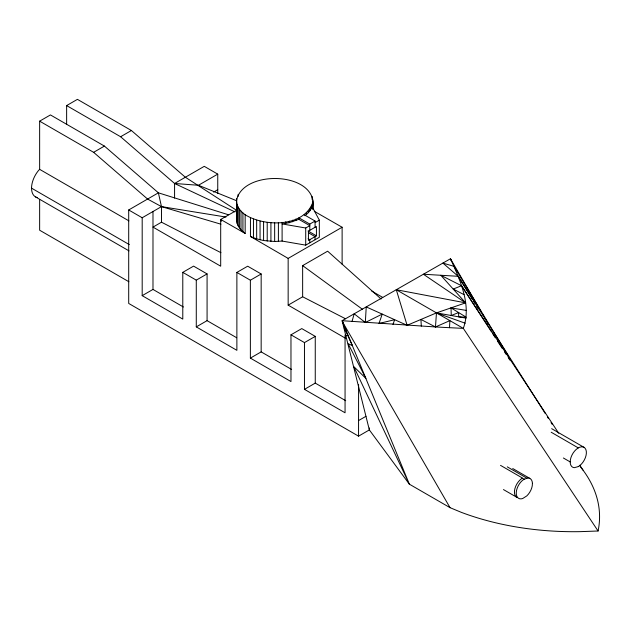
<?xml version="1.0" encoding="UTF-8"?>
<svg xmlns="http://www.w3.org/2000/svg" width="631" height="631" viewBox="0 0 631 631"><rect width="100%" height="100%" fill="white"/><g stroke="black" fill="none" stroke-linecap="round" stroke-linejoin="round"><path stroke-width="0.95" d="M369.348 427.976L369.348 429.924L358.558 436.155L358.589 384.405M451.465 261.179L450.471 258.757C459.96 280.038 471.87 304.931 463.312 328.372L598.078 531.002L580.189 531.649A205.43 118.604 0 0 1 461.324 512.348L450.037 507.663L409.345 484.166L369.348 429.924L342.097 320.706L450.471 258.757L481.453 312.329M421.311 326.156L420.94 319.46L435.477 326.953L449.493 327.694L449.887 320.635L435.477 326.953L342.097 320.706L409.345 484.166L353.77 366.587L365.925 378.426L348.162 343.777L352.421 345.528L344.242 327.844L346.671 331.527L343.217 323.119L450.037 507.663M392.963 324.413L394.667 319.704L379.002 323.474L382.228 314.104L365.325 322.496L366.232 306.911L407.105 325.312L436.463 312.889L465.607 302.864L440.801 275.274L461.529 285.74L558.735 433.284M435.477 326.953L436.463 312.889L466.049 318.134M236.499 200.761C236.538 206.605 240.569 211.527 245.159 214.737L245.159 233.431C240.569 230.22 236.538 225.299 236.499 219.454L236.499 200.761C242.012 168.619 320.319 171.048 312.818 209.61M236.499 219.454L236.68 217.293M312.637 207.836L312.818 200.761M245.159 214.737C264.231 226.821 303.172 227.46 312.637 202.914M352.035 321.495L354.165 313.804L365.325 322.496M304.907 215.715C308.196 213.065 312.014 209.547 312.093 205.051M228.43 214.761L158.381 192.826L104.407 146.084L50.441 114.929L39.643 121.16L39.643 169.345L38.294 170.764A19.08 11.019 -60 0 0 37.308 197.598M66.634 124.26L66.634 105.582L77.424 99.351L131.398 130.507L185.364 177.248L236.901 210.525M39.643 121.16L93.617 152.323L104.407 146.084M66.634 105.582L120.6 136.738L131.398 130.507M358.558 436.155L128.7 303.448L128.7 209.965L158.381 192.826L161.481 206.621L161.481 222.199L152.986 227.105L220.692 266.195L220.692 219.454L237.004 210.131M174.574 198.087L174.574 183.479L204.255 166.339L217.75 174.132L217.75 193.607M128.7 209.965L142.188 217.758L161.481 206.621L225.961 217.048M120.6 136.738L174.574 183.479L198.457 185.269L217.75 174.132M213.594 192.108L217.75 189.71M142.188 217.758L142.188 295.655L152.986 289.424L183.432 307.005M142.188 295.655L182.785 319.097L182.785 272.355L193.583 266.124L207.078 273.909L207.078 320.651L236.68 337.743M182.785 272.355L196.28 280.148L207.078 273.909M298.873 219.343L289.266 222.672L282.104 223.926L305.719 228.004L309.797 225.653L298.873 219.343L298.873 217.79L309.797 224.092L315.082 221.039L315.082 227.27M315.082 222.601L319.318 220.156L312.093 206.613M196.28 280.148L196.28 326.882L236.877 350.323L236.877 272.426L247.675 266.195L261.163 273.98L261.163 351.885L291.617 369.458M316.431 235.844L308.441 240.458L308.441 231.104L316.431 226.497L316.431 235.844L308.054 231.009M250.452 217.79L250.452 236.483L256.667 238.881L263.584 240.537L274.659 241.484L282.104 241.066L305.719 245.143L319.318 237.288L319.318 220.156M236.877 272.426L250.373 280.211L261.163 273.98M345.701 338.366L288.154 305.144L288.154 258.402L342.12 227.239L342.12 264.247M196.28 326.882L207.078 320.651M288.154 305.144L302.643 296.775L302.643 265.619L327.631 251.185L381.085 298.999M250.373 280.211L250.373 358.116L261.163 351.885M250.373 358.116L290.97 381.55L290.97 334.816L301.768 328.585L315.255 336.37L315.255 383.112L345.709 400.693M290.97 334.816L304.465 342.601L315.255 336.37M304.465 342.601L304.465 389.343L315.255 383.112M358.558 420.569L365.988 416.294M524.337 479.126L522.113 478.274A11.453 6.61 -60 0 0 514.896 488.639A11.453 6.61 -60 0 0 517.081 497.449L503.459 489.577M449.493 327.694L463.312 328.372L396.284 289.732L407.105 325.312M451.039 307.881L466.206 317.219L458.658 316.825L458.619 312.55L451.26 315.516L451.039 307.881L466.348 310.413M396.284 289.732L465.607 302.864L423.377 274.24L458.216 276.307L545.223 413.455M220.921 224.194L161.481 206.621L147.583 199.057L93.617 152.323M436.463 312.889L465.197 323.214M198.457 185.269L236.68 200.761M174.574 183.479L234.961 211.898M463.998 294.614L453.2 289.069L461.529 285.74L491.573 331.993M161.481 222.199L220.945 252.7M302.643 296.775L345.488 318.758M245.159 233.431L220.692 219.454L221.268 221.292M314.285 211.282L342.12 227.239M304.158 214.737L315.082 221.039M308.385 232.752L315.082 236.625L315.082 239.741M308.117 238.707L309.797 239.677L309.797 242.793M371.746 291.08L382.749 297.438M551.675 428.67L584.014 447.34M563.388 457.996L570.195 461.931M346.75 335.858L345.062 334.887L345.062 412.784L304.465 389.343M39.643 169.345L128.89 220.866M31.55 188.156L129.292 244.583M512.719 468.517L529.772 478.361M507.269 466.853L526.877 478.172M35.502 196.888L128.992 250.87M128.89 281.741L39.643 230.22L39.643 199.538M551.194 432.235L578.288 447.907M500.525 465.362L522.515 478.077M250.452 236.483L288.154 258.402M302.643 265.619L362.525 309.348M579.802 465.252L583.036 470.166M492.645 333.641L495.327 337.774M497.48 341.079L502.308 348.509M504.453 351.814L506.062 354.291M508.207 357.596L509.816 360.072M547.329 416.783L548.386 418.44M551.021 422.596L552.078 424.261M472.611 299.725L458.216 276.307L442.899 263.088L454.099 266.385L508.586 356.625M473.636 301.397L475.175 303.905M476.72 306.414L478.259 308.922M482.439 314.025L483.914 316.581M484.892 318.284L485.878 319.98M486.864 321.684L488.339 324.231M312.093 196.462L312.093 199.412M311.178 207.149L311.178 208.711M309.916 209.192L309.916 210.746M309.797 224.092L309.797 230.331M308.314 211.14L308.314 212.702M306.39 212.994L306.39 214.556M305.719 228.004L305.719 245.143M295.86 219.075L295.86 220.637M292.65 220.187L292.65 221.749M289.266 221.11L289.266 222.672M285.74 221.844L285.74 223.398M282.104 222.364L282.104 241.066M278.397 222.68L278.397 241.381M274.659 222.79L274.659 241.484M270.92 222.68L270.92 241.381M267.213 222.364L267.213 241.066M263.584 221.844L263.584 240.537M260.059 221.11L260.059 239.812M256.667 220.187L256.667 238.881M253.457 219.075L253.457 237.769M242.927 212.994L242.927 231.695M241.003 211.14L241.003 229.842M239.401 209.192L239.401 227.886M238.139 194.364L238.139 196.328M238.139 207.149L238.139 225.851M237.232 205.051L237.232 223.753M236.68 198.599L236.68 221.615M152.986 211.519L152.986 289.424M580.22 466.53A205.383 118.581 0 0 1 598.078 531.002M342.546 321.479L343.232 323.474L342.546 321.479M532.422 483.299L532.248 485.831A11.453 6.61 -60 0 1 526.814 495.895L522.634 498.553A11.453 6.61 -60 0 1 516.268 492.33A11.453 6.61 -60 0 1 523.935 479.323L528.029 477.975A11.453 6.61 -60 0 1 532.422 483.299M578.288 466.601L574.242 467.689A11.453 6.61 -60 0 1 573.09 453.097A11.453 6.61 -60 0 1 585.899 449.666A11.453 6.61 -60 0 1 578.288 466.601"/></g></svg>
